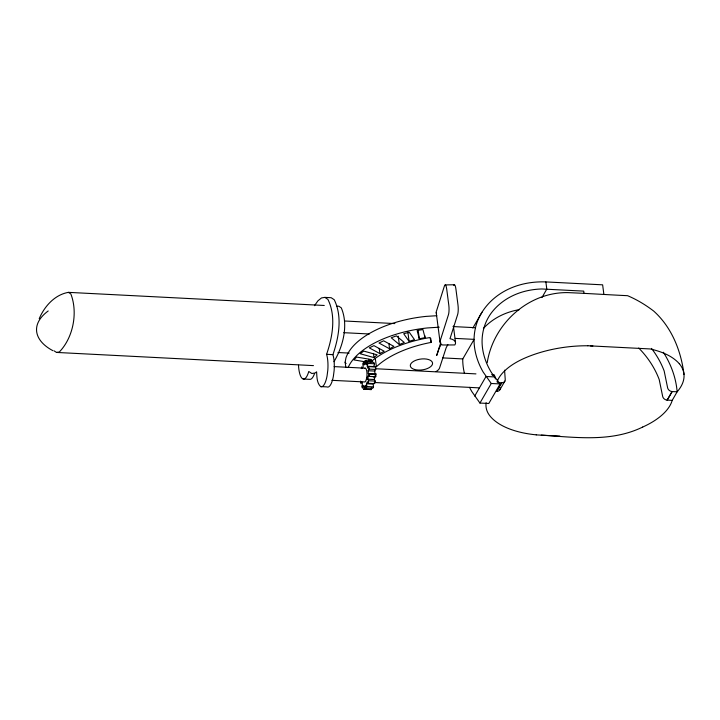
<?xml version="1.0" encoding="UTF-8"?>
<svg xmlns="http://www.w3.org/2000/svg" width="720" height="720" viewBox="0 0 720 720"><rect width="100%" height="100%" fill="white"/><g stroke="black" fill="none" stroke-linecap="round" stroke-linejoin="round"><path stroke-width="1.08" d="M455.175 338.391L474.12 339.363L462.798 358.92L462.735 360.504A72.945 59.643 30.1 0 0 464.373 373.104M371.403 387.441L371.313 389.574L363.807 389.277L363.942 386.073L363.114 385.362L362.511 388.152L361.8 386.739L362.412 383.949L361.872 381.933L360.954 383.571L360.612 381.087M369.423 361.179L372.519 361.26L365.013 360.954L364.878 364.158L363.987 364.941L363.618 362.187L365.823 362.304M363.807 389.277L364.689 389.241L364.824 386.037L365.715 385.254L366.084 388.008L372.708 388.35L373.536 386.874L373.167 384.12L366.543 383.778L366.912 386.532L366.084 388.008M365.895 360.918L365.76 364.122L366.588 364.833L367.191 362.043L373.815 362.376L374.526 363.789L373.914 366.579L367.29 366.246L367.902 363.447L367.191 362.043M368.154 376.398L369.135 376.362L369.261 373.473L368.28 373.518L368.163 370.737L369.081 369.099L368.748 366.624L375.372 366.966L375.705 369.441L374.787 371.079L374.904 373.851L375.885 373.815L375.759 376.704L368.154 376.398L367.803 379.197L368.586 380.763L368.037 383.283L374.661 383.616L375.21 381.105L374.427 379.539L374.778 376.74M361.296 368.595L361.665 366.912L362.448 368.478L363.159 366.417L362.781 363.663L363.618 362.187M487.224 362.646C493.263 324.072 528.003 292.122 567.585 292.608C587.592 293.409 607.572 294.768 627.57 295.686C636.948 299.637 645.651 304.92 653.724 311.094C671.724 327.276 681.057 350.811 684 374.454M440.748 342.684L436.707 355.455L439.209 348.102A72.189 13.959 88.9 0 1 441.045 344.88M366.543 383.778L367.254 381.717L368.037 383.283M298.494 365.193A19.836 6.066 -87.1 0 0 302.571 378.729A19.836 6.066 -87.1 0 0 308.772 371.493L311.832 373.5L315.207 372.96L316.602 371.826C316.935 376.83 316.737 382.806 320.562 386.568A18.468 5.643 -87.1 0 0 327.042 376.038L327.798 370.314A18.468 5.643 -87.1 0 0 326.592 354.33C332.487 337.149 336.276 316.332 327.915 299.403L324.855 297.387L321.471 297.936L317.952 300.789L314.478 305.703M320.562 386.568L326.889 386.892A18.468 5.643 -87.1 0 0 333.369 376.362L334.116 370.638A18.468 5.643 -87.1 0 0 332.919 354.654C338.805 337.473 342.594 316.656 334.233 299.727L331.182 297.711L324.855 297.387M39.204 318.726C44.415 306.369 54.702 294.741 68.418 292.356L324.261 305.478M368.748 366.624L367.83 368.253L367.29 366.246M603.873 294.354L602.631 284.832L545.868 281.916A88.101 72.036 30.1 0 0 482.004 312.219C476.559 320.742 473.904 330.858 474.057 340.947A72.945 59.643 30.1 0 0 483.192 372.087L491.265 383.49L500.121 383.94L488.799 403.497L479.943 403.047L471.87 391.644A72.945 59.643 30.1 0 1 469.557 387.342M541.953 297.54L546.795 289.107L545.868 281.916M366.39 379.116L369.225 374.211L375.849 374.553L373.959 377.82M472.842 328.05L482.004 312.219M474.705 396.054L486.027 376.497L494.46 376.929M479.943 403.047L491.265 383.49M504.567 370.17L505.224 379.233A4.365 3.573 30.1 0 1 502.101 382.788L501.561 382.797L496.602 391.374L497.133 391.365A4.365 3.573 30.1 0 0 500.256 387.801M496.737 391.365L501.705 382.797M499.95 389.664L504.909 381.087M667.107 400.113L672.066 391.536M638.721 348.012A86.202 70.479 30.1 0 1 659.205 379.548L662.607 396.135A4.365 3.573 30.1 0 0 666.702 400.068L667.251 400.122L672.21 391.554L677.142 391.806A72.369 35.307 -7.4 0 0 679.32 363.717M642.654 427.068A72.369 35.307 -7.4 0 0 672.201 400.383L677.142 391.806A95.013 77.688 30.1 0 0 663.363 352.251M334.017 361.656C343.161 346.113 348.633 324.99 341.271 307.827L338.85 306.234L336.609 306.117M369.738 361.746L371.493 359.568L356.625 357.075L353.844 359.901L365.877 361.917M373.977 357.597L377.145 354.834L363.744 351.081L360.18 353.736L373.977 357.597L373.437 353.403M48.204 310.959C30.249 324.162 33.948 340.668 52.893 350.676M379.881 353.619L384.219 351.234L373.932 345.636L369.288 347.859L379.881 353.619L379.197 348.381M389.574 348.795L393.921 346.401L383.634 340.803L378.981 343.026L389.574 348.795L388.899 343.548M399.321 344.556L404.28 342.504L396.414 335.889L391.23 337.752L399.321 344.556L398.232 336.168M642.663 427.068C609.345 443.304 571.698 436.653 536.229 434.88M409.077 341.352L414.495 339.678L409.266 332.262L403.695 333.711L409.077 341.352L407.853 331.911M425.034 337.626L422.937 329.562L417.123 330.489L419.283 338.805L425.034 337.626L424.764 335.529M54.063 350.838L56.493 352.431L59.319 351.981C73.251 337.635 78.066 312.552 70.839 293.949L68.418 292.356M436.806 315.711L426.033 316.395A82.386 40.194 -7.4 0 0 345.969 357.786L345.177 361.935A4.68 2.277 -7.4 0 0 346.122 363.465M439.218 327.186L427.527 327.933A82.386 40.194 -7.4 0 0 348.165 367.497M445.203 284.931L454.392 284.751M590.355 345.879L592.893 345.969M344.466 320.985L394.857 323.577M453.096 326.565L475.488 327.708M343.737 332.676L369.369 333.99M587.826 345.753L650.34 348.957C660.951 351.495 671.841 355.41 679.338 363.717M337.986 352.521L349.137 353.088M442.737 357.894L462.798 358.92M326.592 354.33L332.919 354.654M365.013 360.954L367.218 361.071M367.902 363.447L374.526 363.789M56.493 352.431L313.461 365.616M334.116 366.606L365.418 368.208M375.399 368.721L475.956 373.887M491.598 374.688L493.83 374.796M369.081 369.099L375.705 369.441M368.163 370.737L374.787 371.079M368.28 373.518L375.885 373.815M497.619 382.59L501.561 382.797M369.135 376.362L375.759 376.704M367.803 379.197L374.427 379.539M368.586 380.763L375.21 381.105M331.857 380.322L364.833 381.96A6.939 2.124 -87.1 0 0 366.363 379.251L366.705 377.667A6.939 2.124 -87.1 0 0 364.869 368.235M374.256 382.491L479.277 387.882M303.21 379.008L309.537 379.332A19.836 6.066 -87.1 0 0 314.478 373.734M667.251 400.122L672.183 400.383M366.912 386.532L373.536 386.874M364.689 389.241L371.313 389.574M541.26 435.159L559.944 436.122M672.21 391.554L671.67 391.491A4.365 3.573 30.1 0 1 667.566 387.558L664.164 370.971A86.202 70.479 30.1 0 0 651.501 348.408M373.275 366.336L376.407 366.759A80.64 39.339 -7.4 0 1 431.226 342.387L430.686 338.193M500.121 383.94L491.589 372.789A67.293 55.017 30.1 0 1 482.067 341.748C482.004 331.677 485.019 321.615 490.968 313.452A80.523 65.844 30.1 0 1 541.818 288.972L583.722 291.123L584.001 293.256M431.226 342.387L429.966 337.536A83.997 40.977 -7.4 0 0 370.584 362.106M453.384 325.998L455.499 342.333M436.23 312.606L440.046 342M418.194 330.417L419.283 338.805M375.309 358.371L376.407 366.759M368.748 359.325L369.018 361.422M345.159 362.223L345.834 367.47M483.408 328.446A80.523 65.844 30.1 0 1 519.453 309.609M587.817 345.771A81.747 39.879 -7.4 0 0 523.656 358.605A66.735 32.553 -7.4 0 0 496.998 381.879M486.144 402.669A66.735 32.553 -7.4 0 0 490.275 416.349A81.747 39.879 -7.4 0 0 536.247 434.853M436.572 313.722A11.556 5.634 -7.4 0 1 436.365 311.427L444.384 286.092A8.658 1.674 88.9 0 1 446.733 289.251L448.803 305.199A6.885 1.332 88.9 0 1 448.488 314.595L440.181 340.821A11.556 5.634 -7.4 0 0 442.458 344.988L454.851 344.943A11.232 5.481 -7.4 0 0 449.991 338.697L457.677 314.424A6.885 1.332 88.9 0 0 457.992 305.028L455.922 289.08A8.658 1.674 88.9 0 0 453.762 285.417M435.978 371.601A12.168 5.931 -7.4 0 0 439.614 367.848L446.085 347.967A72.189 13.959 88.9 0 1 447.921 344.754M492.714 375.318A6.939 2.124 -87.1 0 1 495.333 378.954M414.396 369.441A11.214 5.472 -7.4 0 0 432.432 364.275A11.214 5.472 -7.4 0 0 417.474 359.721A11.214 5.472 -7.4 0 0 414.396 369.441"/></g></svg>
